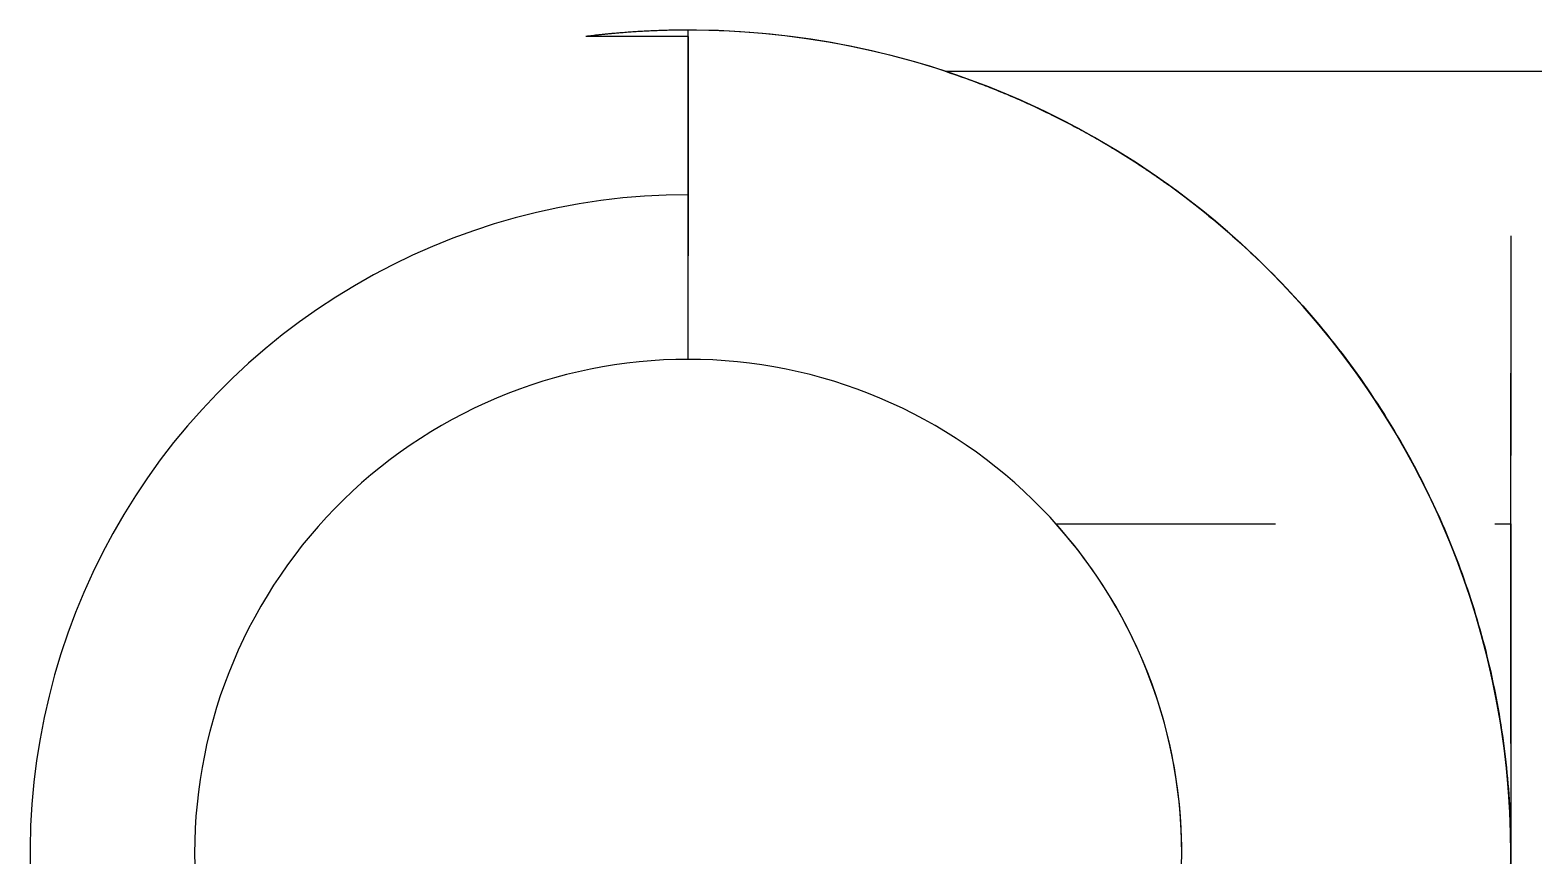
# Model space of a CAD drawing. Extents: x 0 to 1.97, y 0 to 1.67.
# Drawn here: x 0 to 0.685, y 1.296 to 1.673 of the extents above; entities that cross this region are included whole.
import ezdxf

# ---------------------------------------------------------------- set-up
doc = ezdxf.new("R2010")
doc.units = 0
doc.linetypes.add('HIDDEN', pattern=[0.052501, 0.035018, -0.017483])
doc.layers.add('FRONT', color=7, linetype='CONTINUOUS')
doc.layers.add('FRONT_HID', color=7, linetype='HIDDEN')

msp = doc.modelspace()

# ---------------------------------------------------------------- linework, layer by layer
at = {"layer": 'FRONT'}
for p, q in [((0.254098, 1.669681), (0.253361, 1.66959)), ((0.29999, 1.66959), (0.253361, 1.66959)), ((0.254834, 1.669771), (0.254098, 1.669681)), ((0.255571, 1.66986), (0.254834, 1.669771)), ((0.256308, 1.669947), (0.255571, 1.66986)), ((0.257045, 1.670033), (0.256308, 1.669947)), ((0.257782, 1.670117), (0.257045, 1.670033)), ((0.25852, 1.6702), (0.257782, 1.670117)), ((0.259257, 1.670281), (0.25852, 1.6702)), ((0.259995, 1.670361), (0.259257, 1.670281)), ((0.260733, 1.67044), (0.259995, 1.670361)), ((0.261471, 1.670517), (0.260733, 1.67044)), ((0.262209, 1.670592), (0.261471, 1.670517)), ((0.262947, 1.670666), (0.262209, 1.670592)), ((0.263686, 1.670739), (0.262947, 1.670666)), ((0.264425, 1.67081), (0.263686, 1.670739)), ((0.265163, 1.670879), (0.264425, 1.67081)), ((0.265902, 1.670948), (0.265163, 1.670879)), ((0.266641, 1.671014), (0.265902, 1.670948)), ((0.267381, 1.67108), (0.266641, 1.671014)), ((0.26812, 1.671143), (0.267381, 1.67108)), ((0.268859, 1.671206), (0.26812, 1.671143)), ((0.269599, 1.671267), (0.268859, 1.671206)), ((0.270338, 1.671326), (0.269599, 1.671267)), ((0.271078, 1.671384), (0.270338, 1.671326)), ((0.271818, 1.67144), (0.271078, 1.671384)), ((0.272558, 1.671495), (0.271818, 1.67144)), ((0.273298, 1.671549), (0.272558, 1.671495)), ((0.274039, 1.671601), (0.273298, 1.671549)), ((0.274779, 1.671652), (0.274039, 1.671601)), ((0.275519, 1.671701), (0.274779, 1.671652)), ((0.27626, 1.671748), (0.275519, 1.671701)), ((0.277, 1.671795), (0.27626, 1.671748)), ((0.277741, 1.671839), (0.277, 1.671795)), ((0.278482, 1.671883), (0.277741, 1.671839)), ((0.279223, 1.671925), (0.278482, 1.671883)), ((0.279964, 1.671965), (0.279223, 1.671925)), ((0.280705, 1.672004), (0.279964, 1.671965)), ((0.281446, 1.672041), (0.280705, 1.672004)), ((0.282187, 1.672077), (0.281446, 1.672041)), ((0.282928, 1.672112), (0.282187, 1.672077)), ((0.28367, 1.672145), (0.282928, 1.672112)), ((0.284411, 1.672176), (0.28367, 1.672145)), ((0.285152, 1.672206), (0.284411, 1.672176)), ((0.285894, 1.672235), (0.285152, 1.672206)), ((0.286636, 1.672262), (0.285894, 1.672235)), ((0.287377, 1.672288), (0.286636, 1.672262)), ((0.288119, 1.672312), (0.287377, 1.672288)), ((0.28886, 1.672335), (0.288119, 1.672312)), ((0.289602, 1.672356), (0.28886, 1.672335)), ((0.290344, 1.672376), (0.289602, 1.672356)), ((0.291086, 1.672394), (0.290344, 1.672376)), ((0.291828, 1.672411), (0.291086, 1.672394)), ((0.29257, 1.672427), (0.291828, 1.672411)), ((0.293312, 1.672441), (0.29257, 1.672427)), ((0.294053, 1.672453), (0.293312, 1.672441)), ((0.294795, 1.672464), (0.294053, 1.672453)), ((0.295537, 1.672474), (0.294795, 1.672464)), ((0.296279, 1.672482), (0.295537, 1.672474)), ((0.297021, 1.672488), (0.296279, 1.672482)), ((0.297764, 1.672493), (0.297021, 1.672488)), ((0.298506, 1.672497), (0.297764, 1.672493)), ((0.299248, 1.672499), (0.298506, 1.672497)), ((0.29999, 1.6725), (0.299248, 1.672499)), ((0.309339, 1.672383), (0.29999, 1.6725)), ((0.29999, 1.66959), (0.29999, 1.6725)), ((0.29999, 1.5975), (0.29999, 1.66959)), ((0.318682, 1.672034), (0.309339, 1.672383)), ((0.328013, 1.671451), (0.318682, 1.672034)), ((0.337328, 1.670637), (0.328013, 1.671451)), ((0.346619, 1.66959), (0.337328, 1.670637)), ((0.355881, 1.668312), (0.346619, 1.66959)), ((0.365108, 1.666803), (0.355881, 1.668312)), ((0.374294, 1.665065), (0.365108, 1.666803)), ((0.383435, 1.663098), (0.374294, 1.665065)), ((0.392524, 1.660904), (0.383435, 1.663098)), ((0.401555, 1.658484), (0.392524, 1.660904)), ((0.410523, 1.65584), (0.401555, 1.658484)), ((0.419422, 1.652973), (0.410523, 1.65584)), ((0.417083, 1.65375), (1.04999, 1.65375)), ((0.417083, 1.65375), (0.418065, 1.653426)), ((0.418065, 1.653426), (0.419046, 1.653099)), ((0.419046, 1.653099), (0.420027, 1.652769)), ((0.428247, 1.649885), (0.419422, 1.652973)), ((0.420027, 1.652769), (0.421006, 1.652437)), ((0.421006, 1.652437), (0.421984, 1.652102)), ((0.421984, 1.652102), (0.422962, 1.651764)), ((0.422962, 1.651764), (0.423938, 1.651423)), ((0.423938, 1.651423), (0.424914, 1.65108)), ((0.424914, 1.65108), (0.425888, 1.650734)), ((0.425888, 1.650734), (0.426862, 1.650386)), ((0.426862, 1.650386), (0.427835, 1.650035)), ((0.427835, 1.650035), (0.428806, 1.649681)), ((0.436993, 1.646578), (0.428247, 1.649885)), ((0.428806, 1.649681), (0.429777, 1.649324)), ((0.429777, 1.649324), (0.430747, 1.648965)), ((0.430747, 1.648965), (0.431716, 1.648603)), ((0.431716, 1.648603), (0.432683, 1.648238)), ((0.432683, 1.648238), (0.43365, 1.647871)), ((0.43365, 1.647871), (0.434616, 1.647501)), ((0.434616, 1.647501), (0.43558, 1.647129)), ((0.43558, 1.647129), (0.436544, 1.646753)), ((0.436544, 1.646753), (0.437507, 1.646375)), ((0.445653, 1.643054), (0.436993, 1.646578)), ((0.437507, 1.646375), (0.438468, 1.645995)), ((0.438468, 1.645995), (0.439429, 1.645612)), ((0.439429, 1.645612), (0.440388, 1.645226)), ((0.440388, 1.645226), (0.441347, 1.644837)), ((0.441347, 1.644837), (0.442304, 1.644446)), ((0.442304, 1.644446), (0.44326, 1.644052)), ((0.44326, 1.644052), (0.444215, 1.643656)), ((0.444215, 1.643656), (0.445169, 1.643257)), ((0.445169, 1.643257), (0.446122, 1.642855)), ((0.454222, 1.639315), (0.445653, 1.643054)), ((0.446122, 1.642855), (0.447074, 1.642451)), ((0.447074, 1.642451), (0.448025, 1.642044)), ((0.448025, 1.642044), (0.448975, 1.641634)), ((0.448975, 1.641634), (0.449923, 1.641222)), ((0.449923, 1.641222), (0.45087, 1.640807)), ((0.45087, 1.640807), (0.451817, 1.64039)), ((0.451817, 1.64039), (0.452762, 1.63997)), ((0.452762, 1.63997), (0.453705, 1.639547)), ((0.453705, 1.639547), (0.454648, 1.639122)), ((0.462696, 1.635363), (0.454222, 1.639315)), ((0.454648, 1.639122), (0.45559, 1.638694)), ((0.45559, 1.638694), (0.45653, 1.638264)), ((0.45653, 1.638264), (0.457469, 1.637831)), ((0.457469, 1.637831), (0.458407, 1.637396)), ((0.458407, 1.637396), (0.459344, 1.636957)), ((0.459344, 1.636957), (0.460279, 1.636517)), ((0.460279, 1.636517), (0.461214, 1.636073)), ((0.461214, 1.636073), (0.462147, 1.635627)), ((0.462147, 1.635627), (0.463078, 1.635179)), ((0.471069, 1.631202), (0.462696, 1.635363)), ((0.463078, 1.635179), (0.464009, 1.634728)), ((0.464009, 1.634728), (0.464938, 1.634274)), ((0.464938, 1.634274), (0.465867, 1.633818)), ((0.465867, 1.633818), (0.466793, 1.633359)), ((0.466793, 1.633359), (0.467719, 1.632898)), ((0.467719, 1.632898), (0.468643, 1.632434)), ((0.468643, 1.632434), (0.469566, 1.631968)), ((0.469566, 1.631968), (0.470488, 1.631499)), ((0.470488, 1.631499), (0.471408, 1.631028)), ((0.479335, 1.626833), (0.471069, 1.631202)), ((0.471408, 1.631028), (0.472328, 1.630554)), ((0.472328, 1.630554), (0.473245, 1.630077)), ((0.473245, 1.630077), (0.474162, 1.629598)), ((0.474162, 1.629598), (0.475077, 1.629116)), ((0.475077, 1.629116), (0.475991, 1.628632)), ((0.475991, 1.628632), (0.476903, 1.628146)), ((0.48749, 1.62226), (0.479335, 1.626833)), ((0.495528, 1.617484), (0.48749, 1.62226)), ((0.492159, 1.619519), (0.49257, 1.619273)), ((0.49257, 1.619273), (0.492981, 1.619026)), ((0.492981, 1.619026), (0.493392, 1.618779)), ((0.493392, 1.618779), (0.493803, 1.618532)), ((0.493803, 1.618532), (0.494213, 1.618284)), ((0.494213, 1.618284), (0.494623, 1.618035)), ((0.494623, 1.618035), (0.495033, 1.617786)), ((0.495033, 1.617786), (0.495442, 1.617536)), ((0.495442, 1.617536), (0.495851, 1.617286)), ((0.503445, 1.61251), (0.495528, 1.617484)), ((0.495851, 1.617286), (0.49626, 1.617036)), ((0.49626, 1.617036), (0.496668, 1.616784)), ((0.496668, 1.616784), (0.497076, 1.616533)), ((0.497076, 1.616533), (0.497484, 1.616281)), ((0.497484, 1.616281), (0.497891, 1.616028)), ((0.497891, 1.616028), (0.498298, 1.615775)), ((0.498298, 1.615775), (0.498705, 1.615521)), ((0.498705, 1.615521), (0.499111, 1.615266)), ((0.499111, 1.615266), (0.499518, 1.615012)), ((0.499518, 1.615012), (0.499923, 1.614756)), ((0.499923, 1.614756), (0.500329, 1.6145)), ((0.500329, 1.6145), (0.500734, 1.614244)), ((0.500734, 1.614244), (0.501139, 1.613987)), ((0.501139, 1.613987), (0.501543, 1.61373)), ((0.501543, 1.61373), (0.501947, 1.613472)), ((0.501947, 1.613472), (0.502351, 1.613213)), ((0.502351, 1.613213), (0.502754, 1.612954)), ((0.502754, 1.612954), (0.503158, 1.612695)), ((0.503158, 1.612695), (0.50356, 1.612435)), ((0.511235, 1.60734), (0.503445, 1.61251)), ((0.50356, 1.612435), (0.503963, 1.612174)), ((0.503963, 1.612174), (0.504365, 1.611913)), ((0.504365, 1.611913), (0.504767, 1.611652)), ((0.504767, 1.611652), (0.505168, 1.61139)), ((0.505168, 1.61139), (0.505569, 1.611127)), ((0.505569, 1.611127), (0.50597, 1.610864)), ((0.50597, 1.610864), (0.506371, 1.6106)), ((0.506371, 1.6106), (0.506771, 1.610336)), ((0.506771, 1.610336), (0.507171, 1.610072)), ((0.507171, 1.610072), (0.50757, 1.609807)), ((0.50757, 1.609807), (0.507969, 1.609541)), ((0.507969, 1.609541), (0.508368, 1.609275)), ((0.508368, 1.609275), (0.508766, 1.609008)), ((0.508766, 1.609008), (0.509164, 1.608741)), ((0.509164, 1.608741), (0.509562, 1.608473)), ((0.509562, 1.608473), (0.509959, 1.608205)), ((0.509959, 1.608205), (0.510357, 1.607936)), ((0.510357, 1.607936), (0.510753, 1.607667)), ((0.510753, 1.607667), (0.51115, 1.607398)), ((0.51115, 1.607398), (0.511546, 1.607127)), ((0.518894, 1.601977), (0.511235, 1.60734)), ((0.511546, 1.607127), (0.511941, 1.606857)), ((0.511941, 1.606857), (0.512337, 1.606585)), ((0.512337, 1.606585), (0.512732, 1.606314)), ((0.512732, 1.606314), (0.513126, 1.606041)), ((0.513126, 1.606041), (0.513521, 1.605769)), ((0.513521, 1.605769), (0.513914, 1.605495)), ((0.513914, 1.605495), (0.514308, 1.605222)), ((0.514308, 1.605222), (0.514701, 1.604947)), ((0.514701, 1.604947), (0.515094, 1.604673)), ((0.515094, 1.604673), (0.515487, 1.604397)), ((0.515487, 1.604397), (0.515879, 1.604122)), ((0.515879, 1.604122), (0.516271, 1.603845)), ((0.290018, 1.597334), (0.280058, 1.596837)), ((0.29999, 1.5975), (0.290018, 1.597334)), ((0.29999, 1.5225), (0.29999, 1.5975)), ((0.516271, 1.603845), (0.516662, 1.603569)), ((0.516662, 1.603569), (0.517053, 1.603291)), ((0.517053, 1.603291), (0.517444, 1.603014)), ((0.517782, 1.602773), (0.518459, 1.602289)), ((0.526416, 1.596425), (0.518894, 1.601977)), ((0.240546, 1.591552), (0.230805, 1.589413)), ((0.250352, 1.593365), (0.240546, 1.591552)), ((0.260214, 1.594851), (0.250352, 1.593365)), ((0.270119, 1.596009), (0.260214, 1.594851)), ((0.280058, 1.596837), (0.270119, 1.596009)), ((0.533798, 1.590687), (0.526416, 1.596425)), ((0.541035, 1.584767), (0.533798, 1.590687)), ((0.211563, 1.584172), (0.202084, 1.581074)), ((0.22114, 1.586953), (0.211563, 1.584172)), ((0.230805, 1.589413), (0.22114, 1.586953)), ((0.537374, 1.587799), (0.539551, 1.586005)), ((0.539551, 1.586005), (0.541714, 1.584196)), ((0.548122, 1.578668), (0.541035, 1.584767)), ((0.541714, 1.584196), (0.543863, 1.582369)), ((0.192712, 1.577663), (0.183459, 1.573943)), ((0.202084, 1.581074), (0.192712, 1.577663)), ((0.543863, 1.582369), (0.545999, 1.580527)), ((0.545999, 1.580527), (0.548121, 1.578669)), ((0.548121, 1.578669), (0.550228, 1.576795)), ((0.555054, 1.572394), (0.548122, 1.578668)), ((0.550228, 1.576795), (0.552322, 1.574905)), ((0.174335, 1.569917), (0.16535, 1.56559)), ((0.183459, 1.573943), (0.174335, 1.569917)), ((0.552322, 1.574905), (0.554401, 1.572999)), ((0.554401, 1.572999), (0.556466, 1.571078)), ((0.561828, 1.56595), (0.555054, 1.572394)), ((0.556466, 1.571078), (0.558516, 1.569141)), ((0.16535, 1.56559), (0.156513, 1.560966)), ((0.558516, 1.569141), (0.560552, 1.567189)), ((0.560552, 1.567189), (0.562573, 1.565222)), ((0.56844, 1.559339), (0.561828, 1.56595)), ((0.562573, 1.565222), (0.564579, 1.56324)), ((0.564579, 1.56324), (0.56657, 1.561242)), ((0.156513, 1.560966), (0.147836, 1.556052)), ((0.56657, 1.561242), (0.568546, 1.55923)), ((0.574884, 1.552565), (0.56844, 1.559339)), ((0.568546, 1.55923), (0.570507, 1.557203)), ((0.570507, 1.557203), (0.572452, 1.555161)), ((0.139326, 1.550852), (0.130994, 1.545372)), ((0.147836, 1.556052), (0.139326, 1.550852)), ((0.572452, 1.555161), (0.574383, 1.553104)), ((0.574383, 1.553104), (0.576297, 1.551033)), ((0.581158, 1.545632), (0.574884, 1.552565)), ((0.576297, 1.551033), (0.578196, 1.548948)), ((0.130994, 1.545372), (0.122848, 1.539618)), ((0.578196, 1.548948), (0.580079, 1.546849)), ((0.580079, 1.546849), (0.581947, 1.544735)), ((0.587256, 1.538545), (0.581158, 1.545632)), ((0.581947, 1.544735), (0.583798, 1.542607)), ((0.583798, 1.542607), (0.585634, 1.540466)), ((0.122848, 1.539618), (0.114899, 1.533596)), ((0.585634, 1.540466), (0.587453, 1.538311)), ((0.593176, 1.531309), (0.587256, 1.538545)), ((0.587453, 1.538311), (0.589256, 1.536142)), ((0.589256, 1.536142), (0.591043, 1.53396)), ((0.114899, 1.533596), (0.107153, 1.527313)), ((0.591043, 1.53396), (0.592813, 1.531764)), ((0.592813, 1.531764), (0.594566, 1.529555)), ((0.598914, 1.523927), (0.593176, 1.531309)), ((0.594566, 1.529555), (0.596303, 1.527333)), ((0.107153, 1.527313), (0.099621, 1.520777)), ((0.283175, 1.521871), (0.277587, 1.521382)), ((0.288774, 1.52222), (0.283175, 1.521871)), ((0.29438, 1.52243), (0.288774, 1.52222)), ((0.29999, 1.5225), (0.29438, 1.52243)), ((0.305599, 1.52243), (0.29999, 1.5225)), ((0.311205, 1.52222), (0.305599, 1.52243)), ((0.316804, 1.521871), (0.311205, 1.52222)), ((0.322392, 1.521382), (0.316804, 1.521871)), ((0.596303, 1.527333), (0.598024, 1.525098)), ((0.598024, 1.525098), (0.599727, 1.52285)), ((0.604466, 1.516404), (0.598914, 1.523927)), ((0.599727, 1.52285), (0.601413, 1.520589)), ((0.099621, 1.520777), (0.092311, 1.513994)), ((0.244469, 1.515542), (0.239051, 1.51409)), ((0.249922, 1.516859), (0.244469, 1.515542)), ((0.255407, 1.518039), (0.249922, 1.516859)), ((0.260919, 1.519082), (0.255407, 1.518039)), ((0.266455, 1.519987), (0.260919, 1.519082)), ((0.272012, 1.520754), (0.266455, 1.519987)), ((0.277587, 1.521382), (0.272012, 1.520754)), ((0.327967, 1.520754), (0.322392, 1.521382)), ((0.333524, 1.519987), (0.327967, 1.520754)), ((0.33906, 1.519082), (0.333524, 1.519987)), ((0.344573, 1.518039), (0.33906, 1.519082)), ((0.350057, 1.516859), (0.344573, 1.518039)), ((0.35551, 1.515542), (0.350057, 1.516859)), ((0.360929, 1.51409), (0.35551, 1.515542)), ((0.601413, 1.520589), (0.603083, 1.518316)), ((0.603083, 1.518316), (0.604735, 1.51603)), ((0.609829, 1.508745), (0.604466, 1.516404)), ((0.604735, 1.51603), (0.60637, 1.513732)), ((0.092311, 1.513994), (0.08523, 1.506971)), ((0.223035, 1.508931), (0.217788, 1.506947)), ((0.22833, 1.510784), (0.223035, 1.508931)), ((0.23367, 1.512504), (0.22833, 1.510784)), ((0.239051, 1.51409), (0.23367, 1.512504)), ((0.36631, 1.512504), (0.360929, 1.51409)), ((0.371649, 1.510784), (0.36631, 1.512504)), ((0.376944, 1.508931), (0.371649, 1.510784)), ((0.382191, 1.506947), (0.376944, 1.508931)), ((0.60637, 1.513732), (0.607987, 1.511422)), ((0.607987, 1.511422), (0.609587, 1.509099)), ((0.609587, 1.509099), (0.61117, 1.506765)), ((0.614999, 1.500955), (0.609829, 1.508745)), ((0.08523, 1.506971), (0.078386, 1.499717)), ((0.20745, 1.502589), (0.202366, 1.500218)), ((0.212592, 1.504832), (0.20745, 1.502589)), ((0.217788, 1.506947), (0.212592, 1.504832)), ((0.387387, 1.504832), (0.382191, 1.506947)), ((0.392529, 1.502589), (0.387387, 1.504832)), ((0.397614, 1.500218), (0.392529, 1.502589)), ((0.61117, 1.506765), (0.612735, 1.504418)), ((0.612735, 1.504418), (0.614283, 1.50206)), ((0.614283, 1.50206), (0.615812, 1.499691)), ((0.078386, 1.499717), (0.071787, 1.49224)), ((0.192383, 1.4951), (0.18749, 1.492356)), ((0.197342, 1.497721), (0.192383, 1.4951)), ((0.202366, 1.500218), (0.197342, 1.497721)), ((0.402637, 1.497721), (0.397614, 1.500218)), ((0.407597, 1.4951), (0.402637, 1.497721)), ((0.41249, 1.492356), (0.407597, 1.4951)), ((0.619974, 1.493038), (0.614999, 1.500955)), ((0.615812, 1.499691), (0.617324, 1.49731)), ((0.617324, 1.49731), (0.618818, 1.494918)), ((0.618818, 1.494918), (0.620293, 1.492514)), ((0.071787, 1.49224), (0.06544, 1.484547)), ((0.182667, 1.48949), (0.177917, 1.486506)), ((0.18749, 1.492356), (0.182667, 1.48949)), ((0.417313, 1.48949), (0.41249, 1.492356)), ((0.422063, 1.486506), (0.417313, 1.48949)), ((0.624749, 1.485), (0.619974, 1.493038)), ((0.620293, 1.492514), (0.621751, 1.4901)), ((0.621751, 1.4901), (0.62319, 1.487674)), ((0.62319, 1.487674), (0.624612, 1.485238)), ((0.06544, 1.484547), (0.059353, 1.476648)), ((0.173243, 1.483404), (0.168647, 1.480186)), ((0.177917, 1.486506), (0.173243, 1.483404)), ((0.426737, 1.483404), (0.422063, 1.486506)), ((0.431332, 1.480186), (0.426737, 1.483404)), ((0.624612, 1.485238), (0.626014, 1.482791)), ((0.629323, 1.476845), (0.624749, 1.485)), ((0.626014, 1.482791), (0.627399, 1.480334)), ((0.059353, 1.476648), (0.053531, 1.46855)), ((0.164134, 1.476855), (0.159704, 1.473412)), ((0.168647, 1.480186), (0.164134, 1.476855)), ((0.435846, 1.476855), (0.431332, 1.480186)), ((0.440275, 1.473412), (0.435846, 1.476855)), ((0.627399, 1.480334), (0.628765, 1.477866)), ((0.628765, 1.477866), (0.630112, 1.475389)), ((0.633692, 1.468579), (0.629323, 1.476845)), ((0.630112, 1.475389), (0.63144, 1.472901)), ((0.053531, 1.46855), (0.047982, 1.460264)), ((0.155362, 1.46986), (0.15111, 1.466201)), ((0.159704, 1.473412), (0.155362, 1.46986)), ((0.444617, 1.46986), (0.440275, 1.473412)), ((0.448869, 1.466201), (0.444617, 1.46986)), ((0.63144, 1.472901), (0.63275, 1.470403)), ((0.63275, 1.470403), (0.634041, 1.467895)), ((0.637853, 1.460206), (0.633692, 1.468579)), ((0.634041, 1.467895), (0.635313, 1.465378)), ((0.047982, 1.460264), (0.042711, 1.451798)), ((0.146951, 1.462437), (0.142886, 1.45857)), ((0.15111, 1.466201), (0.146951, 1.462437)), ((0.453029, 1.462437), (0.448869, 1.466201)), ((0.457093, 1.45857), (0.453029, 1.462437)), ((0.635313, 1.465378), (0.636566, 1.462852)), ((0.636566, 1.462852), (0.6378, 1.460316)), ((0.6378, 1.460316), (0.639015, 1.45777)), ((0.641804, 1.451733), (0.637853, 1.460206)), ((0.13892, 1.454603), (0.135053, 1.450539)), ((0.142886, 1.45857), (0.13892, 1.454603)), ((0.46106, 1.454603), (0.457093, 1.45857)), ((0.464926, 1.450539), (0.46106, 1.454603)), ((0.639015, 1.45777), (0.640211, 1.455216)), ((0.640211, 1.455216), (0.641388, 1.452653)), ((0.042711, 1.451798), (0.037725, 1.443161)), ((0.135053, 1.450539), (0.131289, 1.446379)), ((0.46869, 1.446379), (0.464926, 1.450539)), ((0.641388, 1.452653), (0.642545, 1.450081)), ((0.645543, 1.443163), (0.641804, 1.451733)), ((0.642545, 1.450081), (0.643683, 1.4475)), ((0.037725, 1.443161), (0.033028, 1.434363)), ((0.12763, 1.442127), (0.124078, 1.437785)), ((0.131289, 1.446379), (0.12763, 1.442127)), ((0.47235, 1.442127), (0.46869, 1.446379)), ((0.475902, 1.437785), (0.47235, 1.442127)), ((0.649067, 1.434503), (0.645543, 1.443163)), ((0.033028, 1.434363), (0.028627, 1.425414)), ((0.120635, 1.433356), (0.117304, 1.428842)), ((0.124078, 1.437785), (0.120635, 1.433356)), ((0.479344, 1.433356), (0.475902, 1.437785)), ((0.482676, 1.428842), (0.479344, 1.433356)), ((0.652374, 1.425758), (0.649067, 1.434503)), ((0.117304, 1.428842), (0.114086, 1.424247)), ((0.485893, 1.424247), (0.482676, 1.428842)), ((0.028627, 1.425414), (0.024525, 1.416324)), ((0.110984, 1.419573), (0.107999, 1.414823)), ((0.114086, 1.424247), (0.110984, 1.419573)), ((0.488995, 1.419573), (0.485893, 1.424247)), ((0.49198, 1.414823), (0.488995, 1.419573)), ((0.655462, 1.416932), (0.652374, 1.425758)), ((0.024525, 1.416324), (0.020728, 1.407102)), ((0.107999, 1.414823), (0.105134, 1.41)), ((0.494845, 1.41), (0.49198, 1.414823)), ((0.658329, 1.408033), (0.655462, 1.416932)), ((0.020728, 1.407102), (0.017239, 1.39776)), ((0.105134, 1.41), (0.10239, 1.405107)), ((0.49759, 1.405107), (0.494845, 1.41)), ((0.660974, 1.399065), (0.658329, 1.408033)), ((0.099769, 1.400147), (0.097272, 1.395124)), ((0.10239, 1.405107), (0.099769, 1.400147)), ((0.500211, 1.400147), (0.49759, 1.405107)), ((0.502708, 1.395124), (0.500211, 1.400147)), ((0.663394, 1.390034), (0.660974, 1.399065)), ((0.017239, 1.39776), (0.014063, 1.388306)), ((0.097272, 1.395124), (0.094901, 1.39004)), ((0.505078, 1.39004), (0.502708, 1.395124)), ((0.014063, 1.388306), (0.011202, 1.378752)), ((0.092658, 1.384898), (0.090543, 1.379702)), ((0.094901, 1.39004), (0.092658, 1.384898)), ((0.507322, 1.384898), (0.505078, 1.39004)), ((0.509436, 1.379702), (0.507322, 1.384898)), ((0.665588, 1.380945), (0.663394, 1.390034)), ((0.011202, 1.378752), (0.008661, 1.369108)), ((0.090543, 1.379702), (0.088559, 1.374455)), ((0.51142, 1.374455), (0.509436, 1.379702)), ((0.667554, 1.371805), (0.665588, 1.380945)), ((0.088559, 1.374455), (0.086706, 1.36916)), ((0.513273, 1.36916), (0.51142, 1.374455)), ((0.669293, 1.362618), (0.667554, 1.371805)), ((0.008661, 1.369108), (0.006442, 1.359386)), ((0.086706, 1.36916), (0.084986, 1.36382)), ((0.514994, 1.36382), (0.513273, 1.36916)), ((0.006442, 1.359386), (0.004547, 1.349594)), ((0.083399, 1.358439), (0.081947, 1.35302)), ((0.084986, 1.36382), (0.083399, 1.358439)), ((0.51658, 1.358439), (0.514994, 1.36382)), ((0.518032, 1.35302), (0.51658, 1.358439)), ((0.670801, 1.353391), (0.669293, 1.362618)), ((0.081947, 1.35302), (0.080631, 1.347567)), ((0.519348, 1.347567), (0.518032, 1.35302)), ((0.672079, 1.344129), (0.670801, 1.353391)), ((0.004547, 1.349594), (0.002979, 1.339746)), ((0.080631, 1.347567), (0.079451, 1.342083)), ((0.520528, 1.342083), (0.519348, 1.347567)), ((0.673126, 1.334838), (0.672079, 1.344129)), ((0.002979, 1.339746), (0.001739, 1.32985)), ((0.079451, 1.342083), (0.078408, 1.336571)), ((0.521571, 1.336571), (0.520528, 1.342083)), ((0.077503, 1.331035), (0.076736, 1.325477)), ((0.078408, 1.336571), (0.077503, 1.331035)), ((0.522477, 1.331035), (0.521571, 1.336571)), ((0.523243, 1.325477), (0.522477, 1.331035)), ((0.673941, 1.325524), (0.673126, 1.334838)), ((0.001739, 1.32985), (0.000829, 1.319919)), ((0.076736, 1.325477), (0.076108, 1.319903)), ((0.523872, 1.319903), (0.523243, 1.325477)), ((0.674524, 1.316192), (0.673941, 1.325524)), ((0.000829, 1.319919), (0.000249, 1.309963)), ((0.076108, 1.319903), (0.075619, 1.314314)), ((0.524361, 1.314314), (0.523872, 1.319903)), ((0.674873, 1.306849), (0.674524, 1.316192)), ((0.000249, 1.309963), (0, 1.299993)), ((0.075619, 1.314314), (0.075269, 1.308715)), ((0.52471, 1.308715), (0.524361, 1.314314)), ((0.07506, 1.303109), (0.07499, 1.2975)), ((0.075269, 1.308715), (0.07506, 1.303109)), ((0.52492, 1.303109), (0.52471, 1.308715)), ((0.52499, 1.2975), (0.52492, 1.303109)), ((0.67499, 1.2975), (0.674873, 1.306849)), ((0, 1.299993), (0.000083, 1.290021)), ((0.07499, 1.2975), (0.07506, 1.291891)), ((0.52492, 1.291891), (0.52499, 1.2975)), ((0.674873, 1.288151), (0.67499, 1.2975))]:
    msp.add_line(p, q, dxfattribs=at)
at = {"layer": 'FRONT_HID', "linetype": 'HIDDEN'}
for p, q in [((0.263391, 1.67071), (0.253361, 1.66959)), ((0.273447, 1.671559), (0.263391, 1.67071)), ((0.283522, 1.672138), (0.273447, 1.671559)), ((0.293609, 1.672446), (0.283522, 1.672138)), ((0.3037, 1.672482), (0.293609, 1.672446)), ((0.29999, 1.66959), (0.29999, 1.5225)), ((0.313789, 1.672246), (0.3037, 1.672482)), ((0.323868, 1.671739), (0.313789, 1.672246)), ((0.33393, 1.670961), (0.323868, 1.671739)), ((0.343967, 1.669912), (0.33393, 1.670961)), ((0.353972, 1.668594), (0.343967, 1.669912)), ((0.363939, 1.667007), (0.353972, 1.668594)), ((0.373858, 1.665153), (0.363939, 1.667007)), ((0.383725, 1.663032), (0.373858, 1.665153)), ((0.39353, 1.660646), (0.383725, 1.663032)), ((0.403268, 1.657998), (0.39353, 1.660646)), ((0.412932, 1.655088), (0.403268, 1.657998)), ((0.422513, 1.651919), (0.412932, 1.655088)), ((0.424146, 1.65135), (0.417083, 1.65375)), ((0.432006, 1.648494), (0.422513, 1.651919)), ((0.43116, 1.648811), (0.424146, 1.65135)), ((0.438123, 1.646132), (0.43116, 1.648811)), ((0.441403, 1.644815), (0.432006, 1.648494)), ((0.44503, 1.643315), (0.438123, 1.646132)), ((0.450697, 1.640883), (0.441403, 1.644815)), ((0.45188, 1.640362), (0.44503, 1.643315)), ((0.459883, 1.636704), (0.450697, 1.640883)), ((0.45867, 1.637273), (0.45188, 1.640362)), ((0.465397, 1.634049), (0.45867, 1.637273)), ((0.468952, 1.632278), (0.459883, 1.636704)), ((0.472059, 1.630692), (0.465397, 1.634049)), ((0.4779, 1.627611), (0.468952, 1.632278)), ((0.478652, 1.627204), (0.472059, 1.630692)), ((0.476903, 1.628146), (0.477149, 1.628014)), ((0.477149, 1.628014), (0.477394, 1.627883)), ((0.477394, 1.627883), (0.477639, 1.627751)), ((0.477639, 1.627751), (0.477884, 1.627619)), ((0.477884, 1.627619), (0.478129, 1.627487)), ((0.486718, 1.622704), (0.4779, 1.627611)), ((0.478129, 1.627487), (0.478373, 1.627355)), ((0.478373, 1.627355), (0.478618, 1.627222)), ((0.478618, 1.627222), (0.478863, 1.62709)), ((0.485175, 1.623585), (0.478652, 1.627204)), ((0.478863, 1.62709), (0.479107, 1.626957)), ((0.479107, 1.626957), (0.479352, 1.626824)), ((0.479352, 1.626824), (0.479596, 1.626691)), ((0.479596, 1.626691), (0.47984, 1.626558)), ((0.47984, 1.626558), (0.480084, 1.626424)), ((0.480084, 1.626424), (0.480328, 1.62629)), ((0.480328, 1.62629), (0.480572, 1.626156)), ((0.480572, 1.626156), (0.480816, 1.626022)), ((0.480816, 1.626022), (0.481059, 1.625888)), ((0.481059, 1.625888), (0.481303, 1.625754)), ((0.481303, 1.625754), (0.481546, 1.625619)), ((0.481546, 1.625619), (0.48179, 1.625484)), ((0.48179, 1.625484), (0.482033, 1.625349)), ((0.482033, 1.625349), (0.482276, 1.625214)), ((0.482276, 1.625214), (0.482519, 1.625079)), ((0.482519, 1.625079), (0.482762, 1.624943)), ((0.482762, 1.624943), (0.483005, 1.624808)), ((0.483005, 1.624808), (0.483248, 1.624672)), ((0.483248, 1.624672), (0.483491, 1.624536)), ((0.483491, 1.624536), (0.483733, 1.6244)), ((0.483733, 1.6244), (0.483976, 1.624263)), ((0.483976, 1.624263), (0.484218, 1.624127)), ((0.484218, 1.624127), (0.48446, 1.62399)), ((0.48446, 1.62399), (0.484702, 1.623853)), ((0.484702, 1.623853), (0.484945, 1.623716)), ((0.484945, 1.623716), (0.485187, 1.623578)), ((0.491625, 1.619837), (0.485175, 1.623585)), ((0.485187, 1.623578), (0.485428, 1.623441)), ((0.485428, 1.623441), (0.48567, 1.623303)), ((0.48567, 1.623303), (0.485912, 1.623165)), ((0.485912, 1.623165), (0.486153, 1.623027)), ((0.486153, 1.623027), (0.486395, 1.622889)), ((0.486395, 1.622889), (0.486636, 1.622751)), ((0.486636, 1.622751), (0.486877, 1.622612)), ((0.495401, 1.617561), (0.486718, 1.622704)), ((0.486877, 1.622612), (0.487119, 1.622474)), ((0.487119, 1.622474), (0.48736, 1.622335)), ((0.48736, 1.622335), (0.487601, 1.622195)), ((0.487601, 1.622195), (0.487841, 1.622056)), ((0.487841, 1.622056), (0.488082, 1.621917)), ((0.488082, 1.621917), (0.488323, 1.621777)), ((0.488323, 1.621777), (0.488563, 1.621637)), ((0.488563, 1.621637), (0.488804, 1.621497)), ((0.488804, 1.621497), (0.489044, 1.621357)), ((0.489044, 1.621357), (0.489284, 1.621217)), ((0.489284, 1.621217), (0.489524, 1.621076)), ((0.489524, 1.621076), (0.489764, 1.620936)), ((0.489764, 1.620936), (0.490004, 1.620795)), ((0.490004, 1.620795), (0.490244, 1.620654)), ((0.490244, 1.620654), (0.490484, 1.620512)), ((0.490484, 1.620512), (0.490723, 1.620371)), ((0.490723, 1.620371), (0.490963, 1.620229)), ((0.490963, 1.620229), (0.491202, 1.620088)), ((0.491202, 1.620088), (0.491441, 1.619946)), ((0.491441, 1.619946), (0.491681, 1.619804)), ((0.497999, 1.615961), (0.491625, 1.619837)), ((0.491681, 1.619804), (0.49192, 1.619661)), ((0.49192, 1.619661), (0.492159, 1.619519)), ((0.503943, 1.612187), (0.495401, 1.617561)), ((0.504294, 1.611959), (0.497999, 1.615961)), ((0.512337, 1.606585), (0.503943, 1.612187)), ((0.510509, 1.607833), (0.504294, 1.611959)), ((0.51664, 1.603584), (0.510509, 1.607833)), ((0.520577, 1.600759), (0.512337, 1.606585)), ((0.522686, 1.599214), (0.51664, 1.603584)), ((0.517444, 1.603014), (0.517782, 1.602773)), ((0.518459, 1.602289), (0.518766, 1.602069)), ((0.518766, 1.602069), (0.519073, 1.601848)), ((0.519073, 1.601848), (0.51938, 1.601626)), ((0.51938, 1.601626), (0.519687, 1.601405)), ((0.519687, 1.601405), (0.519993, 1.601183)), ((0.519993, 1.601183), (0.520299, 1.600961)), ((0.520299, 1.600961), (0.520605, 1.600739)), ((0.528658, 1.594713), (0.520577, 1.600759)), ((0.520605, 1.600739), (0.520911, 1.600516)), ((0.520911, 1.600516), (0.521217, 1.600293)), ((0.521217, 1.600293), (0.521522, 1.60007)), ((0.521522, 1.60007), (0.521827, 1.599846)), ((0.521827, 1.599846), (0.522132, 1.599622)), ((0.522132, 1.599622), (0.522437, 1.599398)), ((0.522437, 1.599398), (0.522741, 1.599173)), ((0.528643, 1.594725), (0.522686, 1.599214)), ((0.522741, 1.599173), (0.523045, 1.598949)), ((0.523045, 1.598949), (0.523349, 1.598723)), ((0.523349, 1.598723), (0.523653, 1.598498)), ((0.523653, 1.598498), (0.523956, 1.598272)), ((0.523956, 1.598272), (0.52426, 1.598046)), ((0.52426, 1.598046), (0.524563, 1.59782)), ((0.524563, 1.59782), (0.524866, 1.597593)), ((0.524866, 1.597593), (0.525168, 1.597366)), ((0.525168, 1.597366), (0.525471, 1.597139)), ((0.525471, 1.597139), (0.525773, 1.596911)), ((0.525773, 1.596911), (0.526075, 1.596683)), ((0.526075, 1.596683), (0.526376, 1.596455)), ((0.526376, 1.596455), (0.526678, 1.596226)), ((0.526678, 1.596226), (0.526979, 1.595998)), ((0.526979, 1.595998), (0.52728, 1.595768)), ((0.52728, 1.595768), (0.527581, 1.595539)), ((0.527581, 1.595539), (0.527881, 1.595309)), ((0.527881, 1.595309), (0.528182, 1.595079)), ((0.528182, 1.595079), (0.528482, 1.594849)), ((0.528482, 1.594849), (0.528782, 1.594618)), ((0.53451, 1.590118), (0.528643, 1.594725)), ((0.536573, 1.588453), (0.528658, 1.594713)), ((0.528782, 1.594618), (0.529081, 1.594387)), ((0.529081, 1.594387), (0.529381, 1.594156)), ((0.529381, 1.594156), (0.52968, 1.593925)), ((0.52968, 1.593925), (0.529979, 1.593693)), ((0.529979, 1.593693), (0.530277, 1.593461)), ((0.530277, 1.593461), (0.530576, 1.593228)), ((0.530576, 1.593228), (0.530874, 1.592995)), ((0.530874, 1.592995), (0.531172, 1.592762)), ((0.531172, 1.592762), (0.53147, 1.592529)), ((0.53147, 1.592529), (0.531767, 1.592295)), ((0.531767, 1.592295), (0.532064, 1.592061)), ((0.532064, 1.592061), (0.532361, 1.591827)), ((0.532361, 1.591827), (0.532658, 1.591592)), ((0.532658, 1.591592), (0.532955, 1.591358)), ((0.532955, 1.591358), (0.533251, 1.591122)), ((0.533251, 1.591122), (0.533547, 1.590887)), ((0.533547, 1.590887), (0.533843, 1.590651)), ((0.533843, 1.590651), (0.534138, 1.590415)), ((0.534138, 1.590415), (0.534434, 1.590179)), ((0.534434, 1.590179), (0.534729, 1.589942)), ((0.540284, 1.585395), (0.53451, 1.590118)), ((0.534729, 1.589942), (0.535024, 1.589705)), ((0.535024, 1.589705), (0.535318, 1.589468)), ((0.535318, 1.589468), (0.535613, 1.58923)), ((0.535613, 1.58923), (0.535907, 1.588993)), ((0.535907, 1.588993), (0.536201, 1.588754)), ((0.536201, 1.588754), (0.536495, 1.588516)), ((0.536495, 1.588516), (0.536788, 1.588277)), ((0.544316, 1.581981), (0.536573, 1.588453)), ((0.536788, 1.588277), (0.537081, 1.588038)), ((0.537081, 1.588038), (0.537374, 1.587799)), ((0.545963, 1.580558), (0.540284, 1.585395)), ((0.551883, 1.575304), (0.544316, 1.581981)), ((0.551545, 1.57561), (0.545963, 1.580558)), ((1.04999, 1.57875), (0.67499, 1.57875)), ((0.67499, 1.57875), (0.67499, 1.01625)), ((0.67499, 1.01625), (0.67499, 1.57875)), ((0.557027, 1.570551), (0.551545, 1.57561)), ((0.559267, 1.568425), (0.551883, 1.575304)), ((0.562408, 1.565384), (0.557027, 1.570551)), ((0.566463, 1.56135), (0.559267, 1.568425)), ((0.567684, 1.560111), (0.562408, 1.565384)), ((0.573467, 1.554084), (0.566463, 1.56135)), ((0.572855, 1.554734), (0.567684, 1.560111)), ((0.577918, 1.549256), (0.572855, 1.554734)), ((0.580272, 1.546632), (0.573467, 1.554084)), ((0.58287, 1.543678), (0.577918, 1.549256)), ((0.586875, 1.539), (0.580272, 1.546632)), ((0.587711, 1.538002), (0.58287, 1.543678)), ((0.593269, 1.531192), (0.586875, 1.539)), ((0.592438, 1.532231), (0.587711, 1.538002)), ((0.59705, 1.526368), (0.592438, 1.532231)), ((0.599451, 1.523216), (0.593269, 1.531192)), ((0.601543, 1.520414), (0.59705, 1.526368)), ((0.605417, 1.515076), (0.599451, 1.523216)), ((0.605918, 1.514371), (0.601543, 1.520414)), ((0.611161, 1.506779), (0.605417, 1.515076)), ((0.610171, 1.508243), (0.605918, 1.514371)), ((0.614302, 1.502031), (0.610171, 1.508243)), ((0.61668, 1.49833), (0.611161, 1.506779)), ((0.618308, 1.495739), (0.614302, 1.502031)), ((0.621969, 1.489735), (0.61668, 1.49833)), ((0.622188, 1.489368), (0.618308, 1.495739)), ((0.627025, 1.481001), (0.621969, 1.489735)), ((0.625941, 1.482921), (0.622188, 1.489368)), ((0.629565, 1.476401), (0.625941, 1.482921)), ((0.631845, 1.472135), (0.627025, 1.481001)), ((0.633058, 1.46981), (0.629565, 1.476401)), ((0.636424, 1.463142), (0.631845, 1.472135)), ((0.636419, 1.46315), (0.633058, 1.46981)), ((0.639648, 1.456425), (0.636419, 1.46315)), ((0.640759, 1.454029), (0.636424, 1.463142)), ((0.642742, 1.449638), (0.639648, 1.456425)), ((0.644848, 1.444802), (0.640759, 1.454029)), ((0.471124, 1.443575), (0.467695, 1.4475)), ((0.471124, 1.443575), (0.467695, 1.4475)), ((0.467695, 1.4475), (0.67499, 1.4475)), ((0.467695, 1.4475), (0.67499, 1.4475)), ((0.6457, 1.44279), (0.642742, 1.449638)), ((0.643683, 1.4475), (0.644655, 1.445252)), ((0.67499, 1.4475), (0.67499, 1.1475)), ((0.67499, 1.1475), (0.67499, 1.4475)), ((0.474462, 1.439572), (0.471124, 1.443575)), ((0.474462, 1.439572), (0.471124, 1.443575)), ((0.477706, 1.435492), (0.474462, 1.439572)), ((0.477706, 1.435492), (0.474462, 1.439572)), ((0.644655, 1.445252), (0.645613, 1.442997)), ((0.648686, 1.435469), (0.644848, 1.444802)), ((0.645613, 1.442997), (0.646556, 1.440737)), ((0.648522, 1.435884), (0.6457, 1.44279)), ((0.646556, 1.440737), (0.647484, 1.43847)), ((0.480855, 1.431339), (0.477706, 1.435492)), ((0.480855, 1.431339), (0.477706, 1.435492)), ((0.647484, 1.43847), (0.648398, 1.436197)), ((0.648398, 1.436197), (0.649296, 1.433918)), ((0.651206, 1.428924), (0.648522, 1.435884)), ((0.652273, 1.426036), (0.648686, 1.435469)), ((0.649296, 1.433918), (0.65018, 1.431634)), ((0.483907, 1.427113), (0.480855, 1.431339)), ((0.483907, 1.427113), (0.480855, 1.431339)), ((0.48686, 1.422818), (0.483907, 1.427113)), ((0.48686, 1.422818), (0.483907, 1.427113)), ((0.65018, 1.431634), (0.651049, 1.429343)), ((0.651049, 1.429343), (0.651902, 1.427047)), ((0.65375, 1.421912), (0.651206, 1.428924)), ((0.651902, 1.427047), (0.652741, 1.424746)), ((0.655604, 1.41651), (0.652273, 1.426036)), ((0.489712, 1.418456), (0.48686, 1.422818)), ((0.489712, 1.418456), (0.48686, 1.422818)), ((0.652741, 1.424746), (0.653565, 1.422439)), ((0.653565, 1.422439), (0.654373, 1.420127)), ((0.656155, 1.414851), (0.65375, 1.421912)), ((0.654373, 1.420127), (0.655167, 1.417809)), ((0.492463, 1.414029), (0.489712, 1.418456)), ((0.492463, 1.414029), (0.489712, 1.418456)), ((0.495111, 1.409539), (0.492463, 1.414029)), ((0.495111, 1.409539), (0.492463, 1.414029)), ((0.655167, 1.417809), (0.655945, 1.415487)), ((0.658678, 1.406898), (0.655604, 1.41651)), ((0.655945, 1.415487), (0.656708, 1.413159)), ((0.658419, 1.407743), (0.656155, 1.414851)), ((0.656708, 1.413159), (0.657456, 1.410827)), ((0.497654, 1.404989), (0.495111, 1.409539)), ((0.497654, 1.404989), (0.495111, 1.409539)), ((0.657456, 1.410827), (0.658188, 1.408489)), ((0.658188, 1.408489), (0.658906, 1.406147)), ((0.660541, 1.400592), (0.658419, 1.407743)), ((0.661492, 1.397207), (0.658678, 1.406898)), ((0.658906, 1.406147), (0.659608, 1.403801)), ((0.500091, 1.400382), (0.497654, 1.404989)), ((0.500091, 1.400382), (0.497654, 1.404989)), ((0.50242, 1.395719), (0.500091, 1.400382)), ((0.50242, 1.395719), (0.500091, 1.400382)), ((0.659608, 1.403801), (0.660294, 1.401449)), ((0.660294, 1.401449), (0.660966, 1.399094)), ((0.66252, 1.393399), (0.660541, 1.400592)), ((0.660966, 1.399094), (0.661622, 1.396733)), ((0.504641, 1.391003), (0.50242, 1.395719)), ((0.504641, 1.391003), (0.50242, 1.395719)), ((0.664044, 1.387443), (0.661492, 1.397207)), ((0.661622, 1.396733), (0.662262, 1.394369)), ((0.662262, 1.394369), (0.662887, 1.392001)), ((0.664356, 1.386169), (0.66252, 1.393399)), ((0.662887, 1.392001), (0.663497, 1.389628)), ((0.506752, 1.386238), (0.504641, 1.391003)), ((0.506752, 1.386238), (0.504641, 1.391003)), ((0.508752, 1.381425), (0.506752, 1.386238)), ((0.508752, 1.381425), (0.506752, 1.386238)), ((0.663497, 1.389628), (0.664091, 1.387252)), ((0.666332, 1.377614), (0.664044, 1.387443)), ((0.664091, 1.387252), (0.664669, 1.384872)), ((0.666048, 1.378904), (0.664356, 1.386169)), ((0.664669, 1.384872), (0.665232, 1.382488)), ((0.51064, 1.376566), (0.508752, 1.381425)), ((0.51064, 1.376566), (0.508752, 1.381425)), ((0.665232, 1.382488), (0.665779, 1.3801)), ((0.665779, 1.3801), (0.666311, 1.377709)), ((0.667594, 1.371606), (0.666048, 1.378904)), ((0.512415, 1.371666), (0.51064, 1.376566)), ((0.512415, 1.371666), (0.51064, 1.376566)), ((0.514076, 1.366725), (0.512415, 1.371666)), ((0.514076, 1.366725), (0.512415, 1.371666)), ((0.666311, 1.377709), (0.666827, 1.375315)), ((0.668355, 1.367727), (0.666332, 1.377614)), ((0.666827, 1.375315), (0.667328, 1.372917)), ((0.667328, 1.372917), (0.667813, 1.370516)), ((0.668996, 1.36428), (0.667594, 1.371606)), ((0.515622, 1.361748), (0.514076, 1.366725)), ((0.515622, 1.361748), (0.514076, 1.366725)), ((0.667813, 1.370516), (0.668282, 1.368112)), ((0.668282, 1.368112), (0.668735, 1.365704)), ((0.670112, 1.357789), (0.668355, 1.367727)), ((0.668735, 1.365704), (0.669173, 1.363294)), ((0.670251, 1.356926), (0.668996, 1.36428)), ((0.517052, 1.356735), (0.515622, 1.361748)), ((0.517052, 1.356735), (0.515622, 1.361748)), ((0.669173, 1.363294), (0.669595, 1.360881)), ((0.669595, 1.360881), (0.670001, 1.358466)), ((0.670001, 1.358466), (0.670391, 1.356048)), ((0.6716, 1.347808), (0.670112, 1.357789)), ((0.518366, 1.351691), (0.517052, 1.356735)), ((0.518366, 1.351691), (0.517052, 1.356735)), ((0.519563, 1.346618), (0.518366, 1.351691)), ((0.519563, 1.346618), (0.518366, 1.351691)), ((0.67136, 1.34955), (0.670251, 1.356926)), ((0.670391, 1.356048), (0.670766, 1.353627)), ((0.670766, 1.353627), (0.671124, 1.351204)), ((0.671124, 1.351204), (0.671467, 1.348778)), ((0.520642, 1.341519), (0.519563, 1.346618)), ((0.520642, 1.341519), (0.519563, 1.346618)), ((0.672322, 1.342152), (0.67136, 1.34955)), ((0.671467, 1.348778), (0.671794, 1.346351)), ((0.672819, 1.33779), (0.6716, 1.347808)), ((0.671794, 1.346351), (0.672105, 1.343921)), ((0.672105, 1.343921), (0.672401, 1.34149)), ((0.521602, 1.336396), (0.520642, 1.341519)), ((0.521602, 1.336396), (0.520642, 1.341519)), ((0.673136, 1.334737), (0.672322, 1.342152)), ((0.672401, 1.34149), (0.67268, 1.339056)), ((0.67268, 1.339056), (0.672943, 1.336621)), ((0.673768, 1.327743), (0.672819, 1.33779)), ((0.522444, 1.331252), (0.521602, 1.336396)), ((0.522444, 1.331252), (0.521602, 1.336396)), ((0.523166, 1.32609), (0.522444, 1.331252)), ((0.523166, 1.32609), (0.522444, 1.331252)), ((0.672943, 1.336621), (0.673191, 1.334184)), ((0.673803, 1.327307), (0.673136, 1.334737)), ((0.673191, 1.334184), (0.673423, 1.331745)), ((0.673423, 1.331745), (0.673638, 1.329305)), ((0.523768, 1.320913), (0.523166, 1.32609)), ((0.523768, 1.320913), (0.523166, 1.32609)), ((0.673638, 1.329305), (0.673838, 1.326864)), ((0.674447, 1.317674), (0.673768, 1.327743)), ((0.674322, 1.319866), (0.673803, 1.327307)), ((0.673838, 1.326864), (0.674022, 1.324421)), ((0.674022, 1.324421), (0.67419, 1.321978)), ((0.52425, 1.315723), (0.523768, 1.320913)), ((0.52425, 1.315723), (0.523768, 1.320913)), ((0.67419, 1.321978), (0.674342, 1.319533)), ((0.674693, 1.312416), (0.674322, 1.319866)), ((0.674342, 1.319533), (0.674478, 1.317087)), ((0.674854, 1.307591), (0.674447, 1.317674)), ((0.674478, 1.317087), (0.674598, 1.314641)), ((0.524612, 1.310524), (0.52425, 1.315723)), ((0.524612, 1.310524), (0.52425, 1.315723)), ((0.524854, 1.305317), (0.524612, 1.310524)), ((0.524854, 1.305317), (0.524612, 1.310524)), ((0.674598, 1.314641), (0.674702, 1.312193)), ((0.674915, 1.304959), (0.674693, 1.312416)), ((0.674702, 1.312193), (0.67479, 1.309745)), ((0.67479, 1.309745), (0.674862, 1.307297)), ((0.524975, 1.300106), (0.524854, 1.305317)), ((0.524975, 1.300106), (0.524854, 1.305317)), ((0.67499, 1.2975), (0.674854, 1.307591)), ((0.674862, 1.307297), (0.674918, 1.304848)), ((0.67499, 1.2975), (0.674915, 1.304959)), ((0.674918, 1.304848), (0.674958, 1.302399)), ((0.524975, 1.294894), (0.524975, 1.300106)), ((0.524975, 1.294894), (0.524975, 1.300106)), ((0.674915, 1.290041), (0.67499, 1.2975)), ((0.674958, 1.302399), (0.674982, 1.299949)), ((0.674982, 1.299949), (0.67499, 1.2975)), ((0.67499, 1.2975), (0.674982, 1.295051))]:
    msp.add_line(p, q, dxfattribs=at)

doc.saveas('drawing.dxf')
